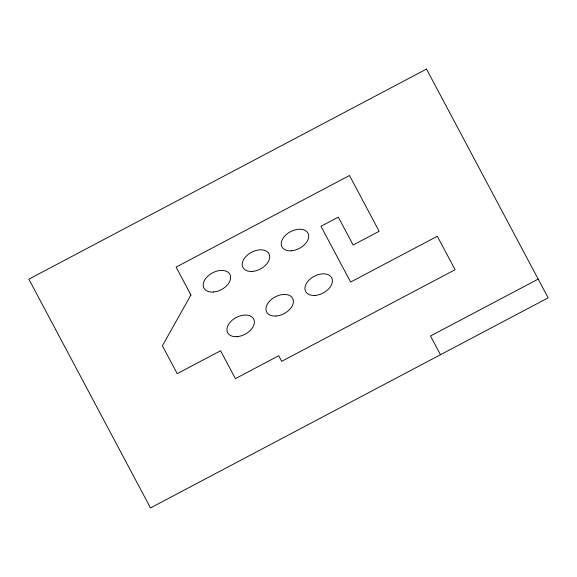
<?xml version="1.0" encoding="UTF-8"?>
<svg xmlns="http://www.w3.org/2000/svg" width="577" height="577" viewBox="0 0 577 577"><rect width="100%" height="100%" fill="white"/><g stroke="black" fill="none" stroke-linecap="round" stroke-linejoin="round"><path stroke-width="0.87" d="M538.182 279.102L430.492 335.994L440.46 354.74M190.922 294.991L162.397 345.774L177.226 373.658L220.573 350.758L235.402 378.642L278.749 355.742L281.713 361.317L455.116 269.711L437.323 236.253L350.621 282.052L320.971 226.292L338.31 217.125L353.138 245.009L379.147 231.269L349.496 175.502L176.1 267.108L190.922 294.991M426.511 69.074L28.85 279.153L150.489 507.926L548.15 297.847L426.511 69.074M213.324 292.027A14.706 9.477 -27.7 0 0 230.223 274.998A14.706 9.477 -27.7 0 0 207.251 276.729A14.706 9.477 -27.7 0 0 213.324 292.027M252.344 271.421A14.706 9.477 -27.7 0 0 269.235 254.385A14.706 9.477 -27.7 0 0 246.264 256.116A14.706 9.477 -27.7 0 0 252.344 271.421M315.078 295.424A14.706 9.477 -27.7 0 0 331.97 278.388A14.706 9.477 -27.7 0 0 308.998 280.119A14.706 9.477 -27.7 0 0 315.078 295.424M276.066 316.03A14.706 9.477 -27.7 0 0 292.957 298.994A14.706 9.477 -27.7 0 0 269.986 300.732A14.706 9.477 -27.7 0 0 276.066 316.03M237.046 336.643A14.706 9.477 -27.7 0 0 253.945 319.608A14.706 9.477 -27.7 0 0 230.973 321.346A14.706 9.477 -27.7 0 0 237.046 336.643M291.356 250.807A14.706 9.477 -27.7 0 0 308.248 233.772A14.706 9.477 -27.7 0 0 285.276 235.51A14.706 9.477 -27.7 0 0 291.356 250.807"/></g></svg>
